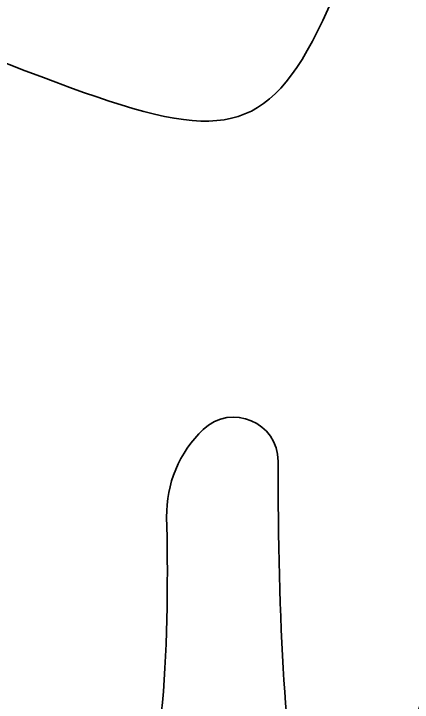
# Model space of a CAD drawing. Header units: inches. Extents: x -3.5 to 26.9, y -12.5 to 13.2.
# Drawn here: x 11.0963 to 11.289, y -8.6716 to -8.3383 of the extents above; entities that cross this region are included whole.
import ezdxf

# ---------------------------------------------------------------- set-up
doc = ezdxf.new("R2010")
doc.units = ezdxf.units.IN
doc.header["$MEASUREMENT"] = 0
doc.layers.add('Bouquet Lantern - Floral Panels', color=7, linetype='Continuous', lineweight=0)

msp = doc.modelspace()

# ---------------------------------------------------------------- linework, layer by layer
at = {"layer": 'Bouquet Lantern - Floral Panels', "color": 250, "lineweight": 35, "true_color": 0x231f20}
for points, knots in [([(11.78206, -7.69365), (11.774, -7.66976), (11.7497, -7.64879), (11.73136, -7.64879), (11.73136, -7.64879), (11.38636, -7.64879), (11.38636, -7.64879), (11.37011, -7.64879), (11.37859, -7.61906), (11.39386, -7.61906), (11.39386, -7.61906), (11.6465, -7.61906), (11.6465, -7.61906), (11.67928, -7.61906), (11.71275, -7.56767), (11.69261, -7.51156), (11.57984, -7.19642), (11.2022, -6.77267), (10.90622, -6.77267), (10.90622, -6.77267), (10.65053, -6.77267), (10.65053, -6.77267), (10.35761, -6.77267), (9.9965, -7.15531), (9.86789, -7.51156), (9.85095, -7.55851), (9.8872, -7.61906), (9.91817, -7.61906), (9.91817, -7.61906), (10.14803, -7.61906), (10.14803, -7.61906), (10.16359, -7.61906), (10.17109, -7.64879), (10.1547, -7.64879), (10.1547, -7.64879), (9.82984, -7.64879), (9.82984, -7.64879), (9.80789, -7.64879), (9.78456, -7.66629), (9.77678, -7.68684), (9.63678, -8.05629), (9.41636, -8.76115), (9.41636, -9.43004), (9.41636, -10.43198), (9.63678, -11.2824), (9.8565, -11.87323), (9.86942, -11.90753), (9.89553, -11.94017), (9.92428, -11.94017), (9.92428, -11.94017), (10.16414, -11.94017), (10.16414, -11.94017), (10.21456, -11.94017), (10.21567, -11.97323), (10.20081, -11.97323), (10.20081, -11.97323), (9.9815, -11.97323), (9.9815, -11.97323), (9.93734, -11.97323), (9.91095, -12.03642), (9.93511, -12.08406), (10.0265, -12.26295), (10.12164, -12.52656), (10.26234, -12.52337), (10.26234, -12.52337), (11.26192, -12.52337), (11.26192, -12.52337), (11.41567, -12.52434), (11.51525, -12.26628), (11.60442, -12.08198), (11.62734, -12.03462), (11.60039, -11.97323), (11.55706, -11.97323), (11.55706, -11.97323), (11.33706, -11.97323), (11.33706, -11.97323), (11.31956, -11.97323), (11.32261, -11.94017), (11.37275, -11.94017), (11.37275, -11.94017), (11.61345, -11.94017), (11.61345, -11.94017), (11.64761, -11.94017), (11.67859, -11.90198), (11.69234, -11.85976), (11.93886, -11.16226), (12.15622, -10.44115), (12.15622, -9.43003), (12.15622, -8.67281), (11.90761, -8.0667), (11.78206, -7.69365), (11.78206, -7.69365), (11.78206, -7.69365), (11.78206, -7.69365), (11.78206, -7.69365), (11.78206, -7.69365), (11.78206, -7.69365)], [0, 0, 0, 0, 1, 1, 1, 2, 2, 2, 3, 3, 3, 4, 4, 4, 5, 5, 5, 6, 6, 6, 7, 7, 7, 8, 8, 8, 9, 9, 9, 10, 10, 10, 11, 11, 11, 12, 12, 12, 13, 13, 13, 14, 14, 14, 15, 15, 15, 16, 16, 16, 17, 17, 17, 18, 18, 18, 19, 19, 19, 20, 20, 20, 21, 21, 21, 22, 22, 22, 23, 23, 23, 24, 24, 24, 25, 25, 25, 26, 26, 26, 27, 27, 27, 28, 28, 28, 29, 29, 29, 30, 30, 30, 31, 31, 31, 32, 32, 32, 32]), ([(11.37511, -8.00559), (11.47817, -8.00559), (11.57122, -8.0599), (11.62317, -8.14476), (11.60775, -8.14379), (11.59122, -8.14601), (11.57414, -8.15212), (11.48872, -8.18268), (11.4815, -8.36698), (11.43775, -8.53004), (11.434, -8.54379), (11.43025, -8.55726), (11.42636, -8.57032), (11.42095, -8.58643), (11.41525, -8.60268), (11.40872, -8.61948), (11.40442, -8.57032), (11.39567, -8.47643), (11.39025, -8.41837), (11.38831, -8.39837), (11.36414, -8.38948), (11.3497, -8.40351), (11.3497, -8.40351), (11.3497, -8.40351), (11.3497, -8.40351), (11.3365, -8.41629), (11.32914, -8.43393), (11.32872, -8.45226), (11.32595, -8.58643), (11.30039, -8.65226), (11.28817, -8.68587), (11.27164, -8.73129), (11.24428, -8.73045), (11.23706, -8.72101), (11.22747, -8.70837), (11.224, -8.62879), (11.22414, -8.55504), (11.22414, -8.53615), (11.2015, -8.52657), (11.18789, -8.53962), (11.17636, -8.55059), (11.16997, -8.56601), (11.17025, -8.58198), (11.17081, -8.60643), (11.17095, -8.64393), (11.16817, -8.6717), (11.16359, -8.71643), (11.14067, -8.76559), (11.11886, -8.78934), (11.11456, -8.65198), (11.00053, -8.56156), (10.93789, -8.73254), (10.93789, -8.73254), (10.93789, -8.7274), (10.93789, -8.7274), (10.93789, -8.71115), (10.92206, -8.69948), (10.9065, -8.70434), (10.88956, -8.70948), (10.87803, -8.72504), (10.87803, -8.74268), (10.87803, -8.82448), (10.879, -8.93823), (10.8265, -8.98962), (10.8222, -8.85226), (10.70817, -8.76184), (10.64553, -8.93282), (10.64511, -8.91809), (10.63192, -8.90698), (10.6172, -8.90893), (10.59928, -8.91129), (10.58609, -8.92657), (10.58609, -8.94462), (10.58609, -9.03712), (10.57956, -9.1499), (10.53192, -9.22171), (10.529, -9.20573), (10.52859, -9.18087), (10.53039, -9.14754), (10.53136, -9.13101), (10.51942, -9.11643), (10.50303, -9.11393), (10.48636, -9.11129), (10.47067, -9.12226), (10.4672, -9.13879), (10.45609, -9.19295), (10.43817, -9.2824), (10.41928, -9.32587), (10.41511, -9.33545), (10.40081, -9.33282), (10.40025, -9.3224), (10.39595, -9.24337), (10.40942, -9.10157), (10.4797, -9.08643), (10.49247, -9.08365), (10.50317, -9.07504), (10.50692, -9.06254), (10.50692, -9.06254), (10.50692, -9.06184), (10.50692, -9.06184), (10.51136, -9.04726), (10.50247, -9.03171), (10.48761, -9.02879), (10.40484, -9.0124), (10.3522, -9.14948), (10.34539, -9.22365), (10.32039, -9.24212), (10.28984, -9.26434), (10.25428, -9.28976), (10.25428, -9.28976), (10.23692, -8.71171), (10.23692, -8.71171), (10.23692, -8.71171), (10.39997, -8.77226), (10.39997, -8.77226), (10.43025, -8.78379), (10.46553, -8.76851), (10.47734, -8.73726), (10.49789, -8.67629), (10.55831, -8.55157), (10.55539, -8.48518), (10.57692, -8.49934), (10.59817, -8.50865), (10.61206, -8.51323), (10.61206, -8.51323), (10.61206, -8.51323), (10.61206, -8.51323), (10.61206, -8.51323), (10.7797, -8.57559), (10.7797, -8.57559), (10.80997, -8.58712), (10.84525, -8.57184), (10.85706, -8.54059), (10.8765, -8.48282), (10.93636, -8.35684), (10.93497, -8.29434), (10.95803, -8.31032), (10.9815, -8.32073), (10.9965, -8.32559), (10.9965, -8.32559), (10.9965, -8.32559), (10.9965, -8.32559), (11.24609, -8.41726), (11.20872, -8.44268), (11.30386, -8.18934), (11.334, -8.11587), (11.32192, -8.05018), (11.28997, -8.00573), (11.28997, -8.00573), (11.37511, -8.00573), (11.37511, -8.00573), (11.37511, -8.00573), (11.37511, -8.00573), (11.37511, -8.00573), (11.37511, -8.00573), (11.37511, -8.00559), (11.37511, -8.00559)], [0, 0, 0, 0, 1, 1, 1, 2, 2, 2, 3, 3, 3, 4, 4, 4, 5, 5, 5, 6, 6, 6, 7, 7, 7, 8, 8, 8, 9, 9, 9, 10, 10, 10, 11, 11, 11, 12, 12, 12, 13, 13, 13, 14, 14, 14, 15, 15, 15, 16, 16, 16, 17, 17, 17, 18, 18, 18, 19, 19, 19, 20, 20, 20, 21, 21, 21, 22, 22, 22, 23, 23, 23, 24, 24, 24, 25, 25, 25, 26, 26, 26, 27, 27, 27, 28, 28, 28, 29, 29, 29, 30, 30, 30, 31, 31, 31, 32, 32, 32, 33, 33, 33, 34, 34, 34, 35, 35, 35, 36, 36, 36, 37, 37, 37, 38, 38, 38, 39, 39, 39, 40, 40, 40, 41, 41, 41, 42, 42, 42, 43, 43, 43, 44, 44, 44, 45, 45, 45, 46, 46, 46, 47, 47, 47, 48, 48, 48, 49, 49, 49, 50, 50, 50, 51, 51, 51, 52, 52, 52, 52])]:
    msp.add_open_spline(points, degree=3, knots=knots, dxfattribs=at)

doc.saveas('drawing.dxf')
